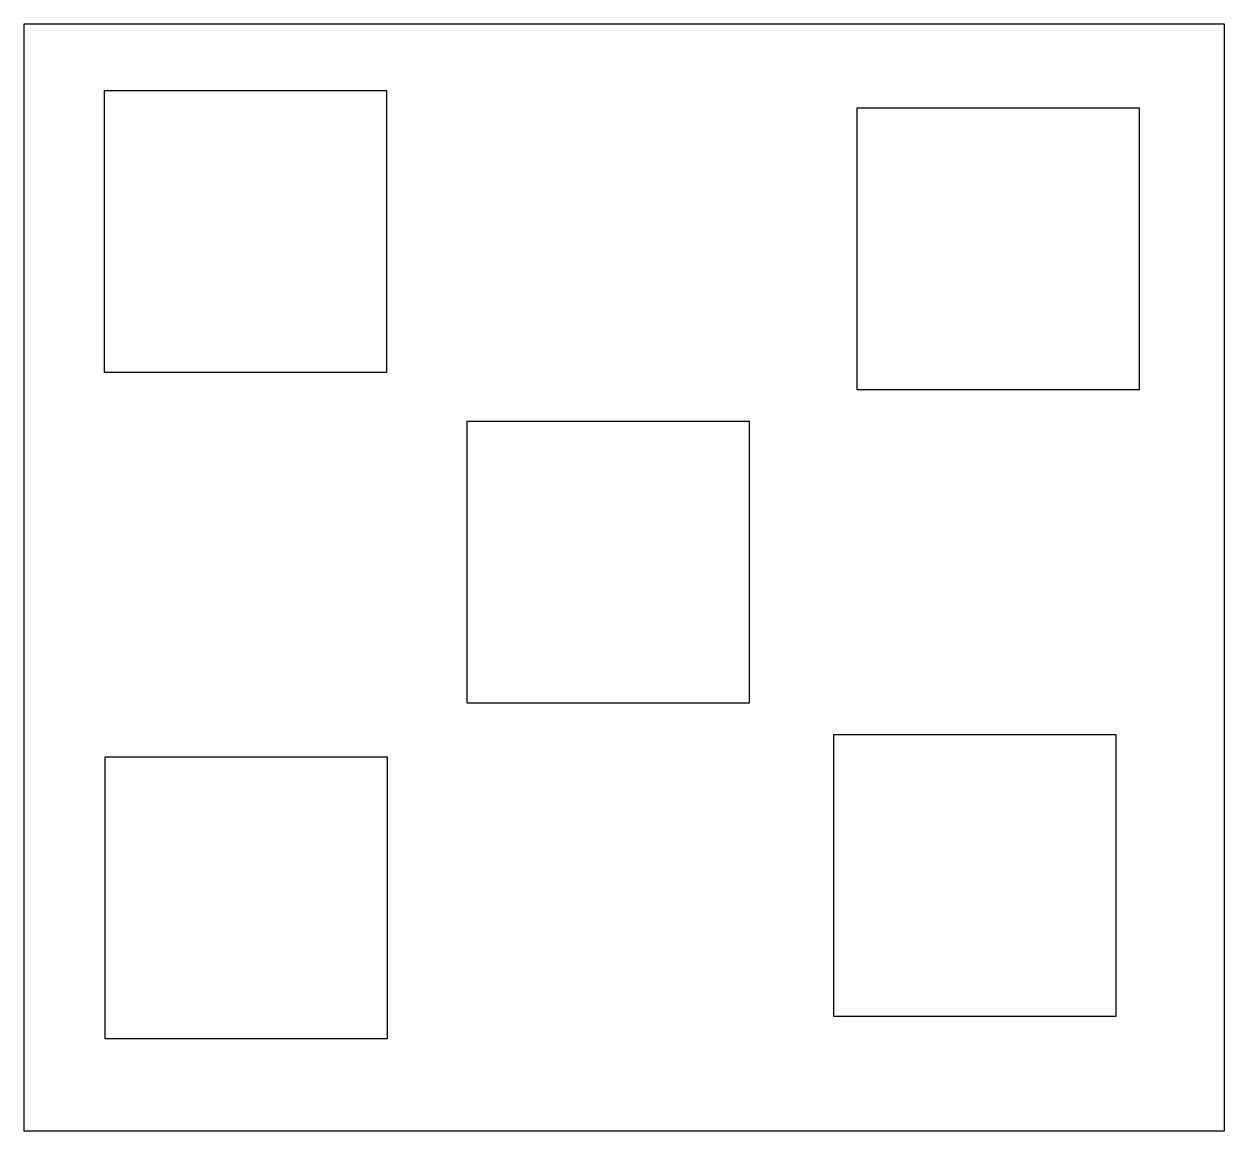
# Model space of a CAD drawing. Extents: x 15 to 313, y 16 to 291.
import ezdxf

# ---------------------------------------------------------------- set-up
doc = ezdxf.new("R2010")
doc.units = 0
doc.layers.add('Layer_1', color=7, linetype='CONTINUOUS')

msp = doc.modelspace()

# ---------------------------------------------------------------- linework, layer by layer
at = {"layer": 'Layer_1', "color": 7}
for points in [[(14.907288, 291.313562), (312.726131, 291.313562), (312.726131, 16.49484), (14.907288, 16.49484)], [(34.899512, 274.762498), (104.899601, 274.762498), (104.899601, 204.762498), (34.899512, 204.762498)], [(221.695431, 270.529161), (291.695431, 270.529161), (291.695431, 200.529161), (221.695431, 200.529161)], [(124.857921, 192.741662), (194.857921, 192.741662), (194.857921, 122.741682), (124.857921, 122.741682)], [(215.874601, 114.954227), (285.874601, 114.954227), (285.874601, 44.95423), (215.874601, 44.95423)], [(35.050109, 109.36078), (105.050191, 109.36078), (105.050191, 39.36078), (35.050109, 39.36078)]]:
    msp.add_lwpolyline(points, close=True, dxfattribs=at)

doc.saveas('drawing.dxf')
